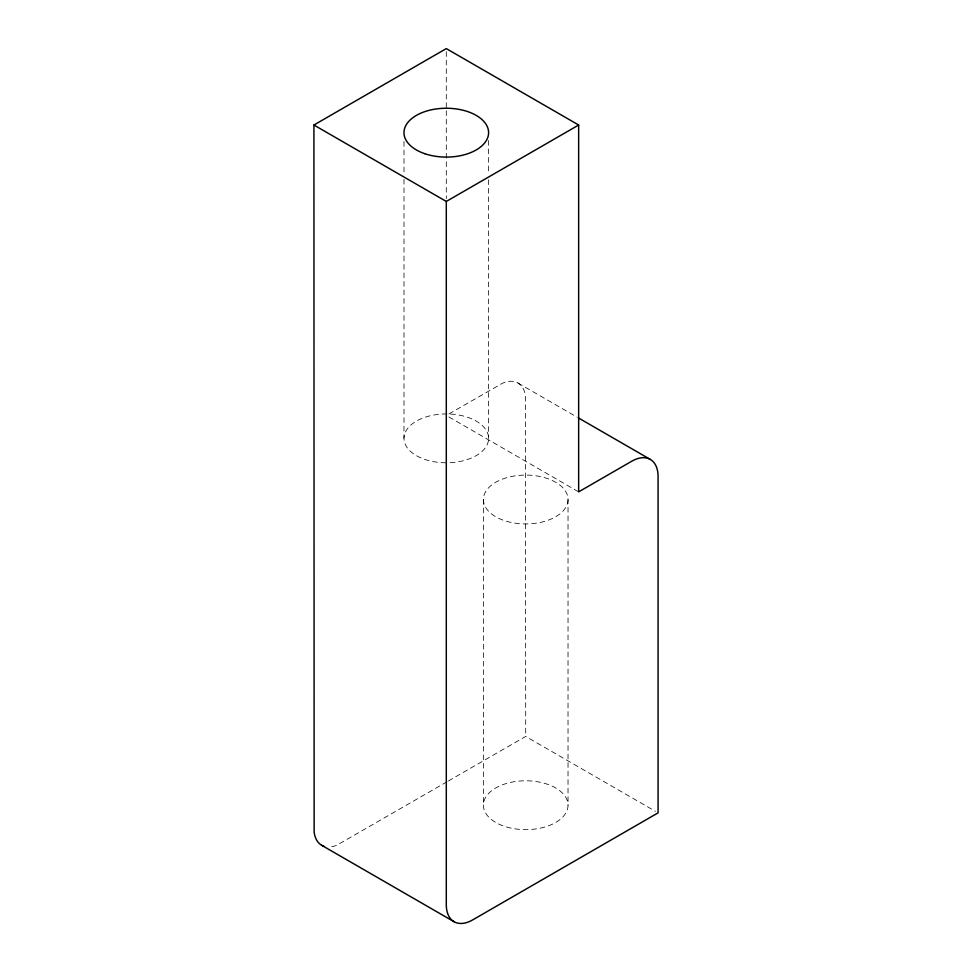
<?xml version="1.0" encoding="UTF-8"?>
<svg xmlns="http://www.w3.org/2000/svg" width="972" height="972" viewBox="0 0 972 972"><rect width="100%" height="100%" fill="white"/><g stroke="black" fill="none" stroke-linecap="round" stroke-linejoin="round"><path stroke-width="0.73" stroke-dasharray="4.86 3.65" d="M447.059 781.743L336.932 845.166A37.446 21.615 -60 0 1 330.261 846.952M448.371 780.978L525.706 736.436L655.468 811.341M448.906 413.938L502.694 383.138A37.446 21.615 -60 0 1 525.488 396.297L525.706 736.436M517.955 383.017L576.931 417.073M448.906 416.964L578.656 491.868M568.025 499.511A42.306 24.422 0 0 1 504.553 520.664A42.306 24.422 0 0 1 504.553 478.358A42.306 24.422 0 0 1 568.025 499.511L568.025 805.217A42.306 24.422 0 0 1 504.553 826.37A42.306 24.422 0 0 1 504.553 784.064A42.306 24.422 0 0 1 568.025 805.217M488.6 140.466L488.6 173.757M488.6 179.82L488.6 438.603M483.4 499.511L483.4 805.217M446.294 51.638L446.294 109.241M446.294 110.747L446.294 198.677M403.988 141.511L403.988 173.295M403.988 179.346L403.988 438.141M445.881 462.793A42.306 24.422 0 0 1 409.394 426.416A42.306 24.422 0 0 1 482.185 425.444A42.306 24.422 0 0 1 448.639 462.757"/><path stroke-width="1.46" d="M313.92 125.024L446.294 48.6L578.656 125.024L578.656 491.868L631.606 461.299A37.446 21.615 -60 0 1 658.08 476.584L658.08 812.859L472.769 919.852A37.446 21.615 -60 0 1 446.294 904.568L446.294 201.447L313.92 125.024L314.138 832.008A37.446 21.615 -60 0 0 324.271 846.418M446.294 201.447L578.656 125.024M578.243 417.826L650.329 459.44M321.671 845.288L454.046 921.711M424.788 153.698A42.306 24.422 0 0 0 488.6 132.897A42.306 24.422 0 0 0 425.481 111.403A42.306 24.422 0 0 0 424.788 153.698"/></g></svg>
